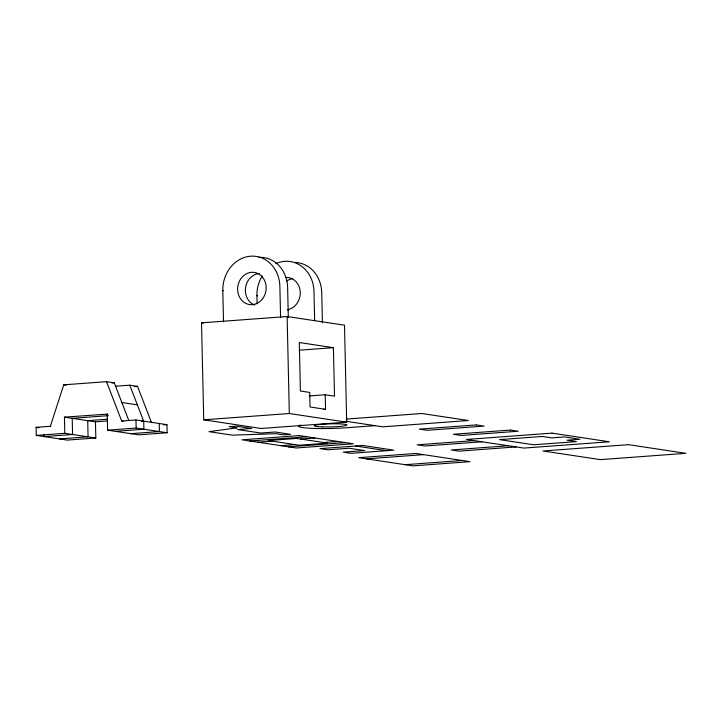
<?xml version="1.0" encoding="UTF-8"?>
<svg xmlns="http://www.w3.org/2000/svg" width="722" height="722" viewBox="0 0 722 722"><rect width="100%" height="100%" fill="white"/><g stroke="black" fill="none" stroke-linecap="round" stroke-linejoin="round"><path stroke-width="1.08" d="M95.827 437.992L64.818 433.317L64.448 417.154L95.457 421.828L95.827 437.992L67.299 440.095L36.281 435.42L36.1 427.334L50.369 426.287L63.716 384.826L106.513 381.676L114.266 382.84L128.651 420.132M300.65 439.057L314.801 437.983M281.002 445.691L295.154 444.626M201.528 322.842L287.121 316.534L344.493 325.18L346.695 422.171L261.102 428.471L203.73 419.825L201.528 322.842L203.315 323.113M299.179 350.197L333.411 347.679L334.512 396.17L325.207 394.772L309.16 395.945M112.072 383.003L114.266 382.84M115.502 386.234L129.77 385.178L137.523 386.351L151.512 422.605M134.229 386.595L137.523 386.351M64.448 417.154L107.731 414.076M108.417 415.655L72.2 418.327L72.57 434.491L44.033 436.584L43.988 434.572M107.461 419.202L87.705 420.664L88.075 436.828L59.538 438.931M95.457 421.828L107.533 420.944M106.513 381.676L121.693 421.034L135.962 419.978L166.972 424.653L167.152 432.74L138.624 434.843L107.614 430.168L107.244 414.004M141.521 421.314L143.714 421.152L143.895 429.229L115.367 431.332M323.402 409.473L325.541 409.311L325.207 394.772M203.73 419.825L289.323 413.516L346.695 422.171M163.677 424.897L166.972 424.653M36.281 435.42L64.818 433.317M107.614 430.168L136.142 428.065L167.152 432.74M130.872 433.669L159.4 431.566L159.219 423.489M346.217 419.076L421.801 413.507L468.325 420.52L382.723 426.828L346.181 421.314M374.971 425.655L346.443 427.758A32.481 3.059 -1.3 0 1 309.485 428.2A32.481 3.059 -1.3 0 1 300.659 424.996M249.731 440.98L306.796 436.774M288.493 446.828L345.558 442.622M474.201 440.619L417.135 444.815L424.888 445.988L481.953 441.783M508.306 445.754L451.25 449.959L459.002 451.133L516.068 446.927M366.442 458.849L423.507 454.643M405.204 464.688L462.27 460.483M257.745 442.189L272.122 441.151M323.682 442.523L338.058 441.494M223.522 321.841L222.809 290.632L223.297 290.704M262.176 275.975A32.481 28.447 -81.4 0 0 256.924 295.767L257.411 295.849M333.411 347.679L299.305 342.535L300.397 391.026L309.702 392.425L310.036 406.973L325.541 409.311M63.716 384.826L66.135 385.187M121.856 402.524L137.36 404.861M355.639 446.015L386.658 450.69M121.693 421.034L123.146 421.251M50.369 426.287L50.847 426.359M36.1 427.334L39.006 427.776M129.77 385.178L143.759 421.431M322.427 322.833L321.741 292.735A32.481 28.447 -81.4 0 0 295.108 262.456M314.648 320.55L313.989 291.571A32.481 28.447 -81.4 0 0 275.741 263.665M288.313 317.689L287.627 287.591A32.481 28.447 -81.4 0 0 258.855 257.339M287.121 316.534L289.323 413.516M280.587 317.635L279.874 286.426A32.481 28.447 -81.4 0 0 250.615 256.202A32.481 28.447 -81.4 0 0 222.809 290.623M256.924 295.767L257.104 303.854M135.962 419.978L136.142 428.065M288.845 310.216A16.245 14.223 -81.4 0 1 287.527 309.639M286.598 281.111A16.245 14.223 -81.4 0 1 292.374 278.746M285.632 277.465A16.245 14.223 -81.4 0 1 300.244 292.004A16.245 14.223 -81.4 0 1 287.383 309.675M254.731 305.072A16.245 14.223 -81.4 0 1 245.561 287.663A16.245 14.223 -81.4 0 1 259.279 273.494M236.951 427.848L209.037 431.648L232.294 435.149L275.714 433.696L283.466 434.861L290.605 434.337L275.1 432L260.832 433.047L237.574 429.545L251.834 428.489L236.329 426.151L229.199 426.675L236.951 427.848M299.043 435.61L241.978 439.815L296.246 447.992L353.311 443.786L299.043 435.61M476.312 424.924L419.247 429.13L427 430.294L484.065 426.097L476.312 424.924M296.661 438.453L268.133 440.555L299.143 445.23L327.671 443.127L296.661 438.453M510.427 430.068L453.362 434.274L461.114 435.438L518.179 431.242L510.427 430.068M362.778 445.483L319.981 448.642L327.734 449.806L349.132 448.227L364.637 450.573L343.239 452.143L350.991 453.317L393.788 450.158L362.778 445.483M552.041 433.137L466.448 439.445L523.82 448.091L609.413 441.792L552.041 433.137M542.267 436.467L499.471 439.626L533.585 444.77L576.382 441.611L567.077 440.212L579.919 439.265L564.414 436.927L551.572 437.875L542.267 436.467M415.755 453.47L358.69 457.676L412.966 465.861L470.022 461.656L415.755 453.47M628.528 444.671L542.935 450.979L600.307 459.625L685.9 453.326L628.528 444.671M322.49 426.882A16.245 1.525 -1.3 0 0 346.876 425.014A16.245 1.525 -1.3 0 0 322.544 424.229A16.245 1.525 -1.3 0 0 322.49 426.882M262.691 298.583A16.245 14.223 -81.4 0 0 254.568 272.465A16.245 14.223 -81.4 0 0 238.413 294.405A16.245 14.223 -81.4 0 0 262.691 298.583"/></g></svg>
